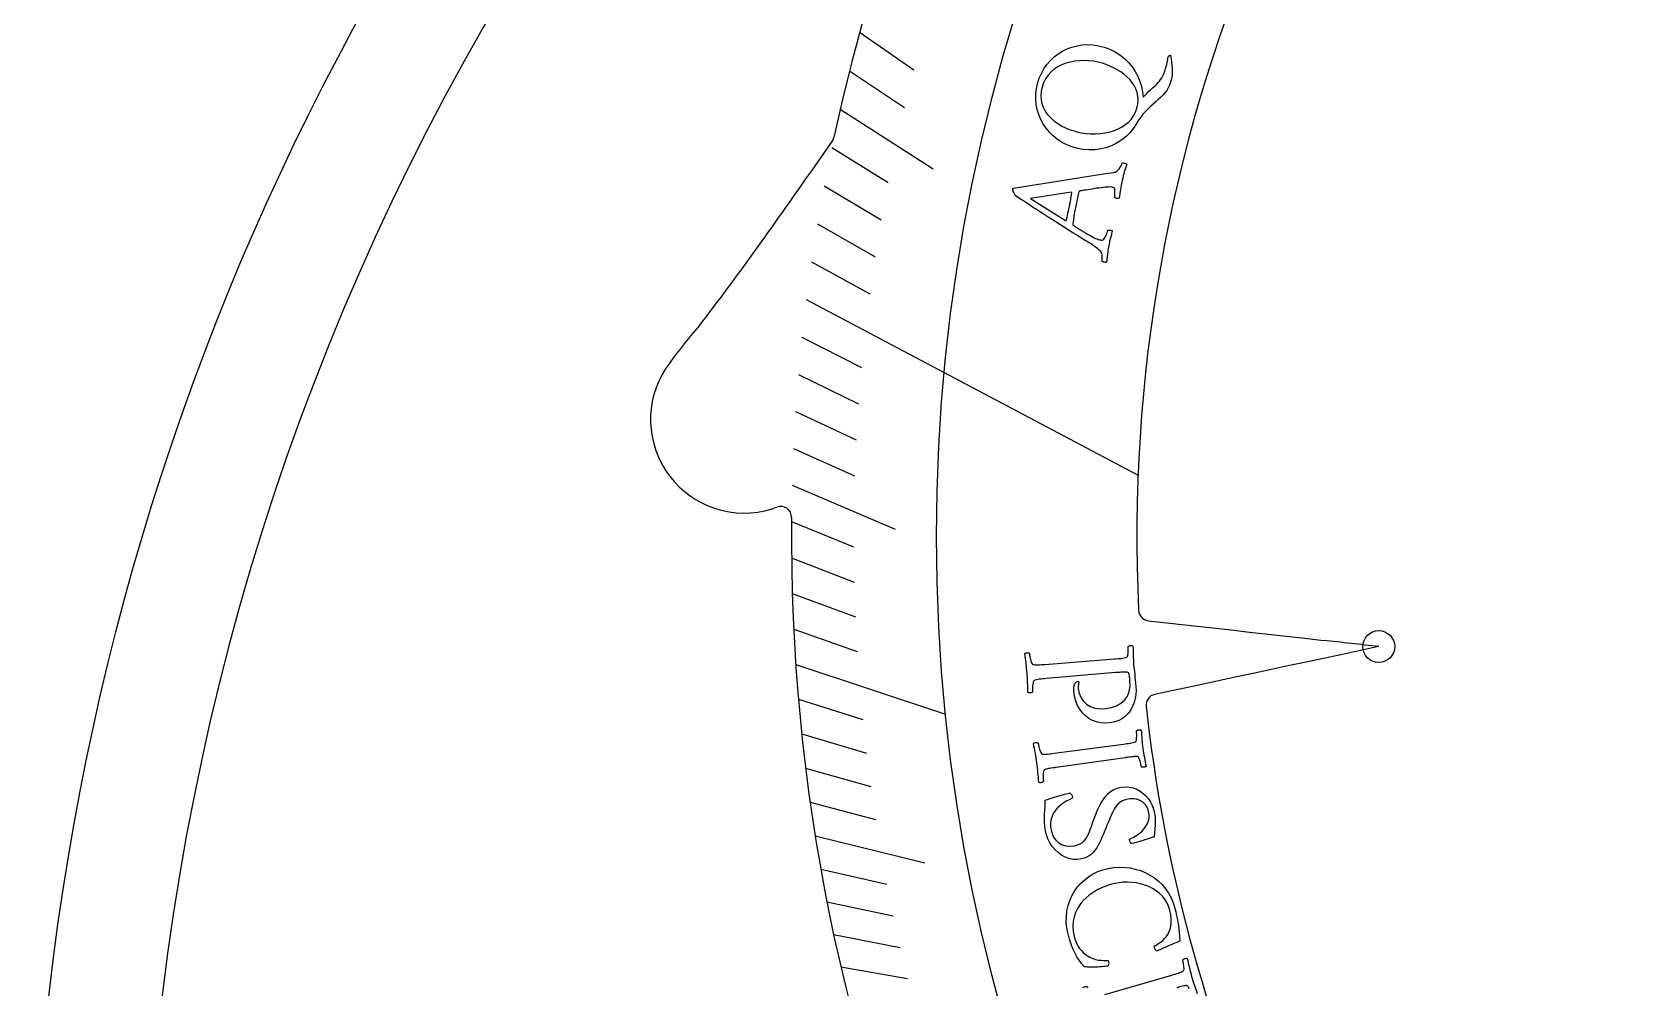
# Model space of a CAD drawing. Header units: millimetres. Extents: x -61 to 61, y -61 to 61.
# Drawn here: x -60.75 to -23.95, y 7.05 to 28.89 of the extents above; entities that cross this region are included whole.
import ezdxf

# ---------------------------------------------------------------- set-up
doc = ezdxf.new("R2010")
doc.units = ezdxf.units.MM
for name, color, linetype in [('CUT_INNER', 6, 'Continuous'), ('CUT_OUTER', 1, 'Continuous'), ('ENGRAVE', 7, 'Continuous'), ('ENGRAVE_FINE', 8, 'Continuous'), ('TEXT', 5, 'Continuous')]:
    doc.layers.add(name, color=color, linetype=linetype)

msp = doc.modelspace()

# ---------------------------------------------------------------- linework, layer by layer
at = {"layer": 'CUT_INNER'}
for points in [[(-42.9649, 25.6717), (-42.4591, 26.3948)], [(-35.2309, 15.439), (-35.0238, 15.4157), (-34.1802, 15.3208), (-33.7584, 15.2734), (-33.3366, 15.226), (-32.9148, 15.1785), (-32.493, 15.1311), (-32.0712, 15.0836), (-31.6494, 15.0362), (-31.2276, 14.9887)], [(-29.9636, 14.8463), (-29.9681, 14.8451), (-30.3773, 14.7579), (-30.7924, 14.6693), (-31.6226, 14.4922), (-32.0377, 14.4036), (-32.4529, 14.3151), (-32.868, 14.2265), (-33.2831, 14.138), (-33.6982, 14.0494), (-34.1134, 13.9608), (-34.9436, 13.7837), (-35.0839, 13.7538)]]:
    msp.add_lwpolyline(points, dxfattribs=at)
for centre, radius, start, end in [((-0.0033, 17.3617), 43.3865, 130.59956, 167.86038), ((-0.0014, 0.0004), 58.1816, 132.98636, 190.254717), ((-0.0034, 17.3605), 35.4893, 157.17395, 182.72063), ((-42.664, 26.5381), 0.25, 325.03002, 347.87109), ((-171.8011, 115.4408), 157.0262, 324.330514, 325.132386), ((-91.1724, 57.5488), 57.7667, 322.252051, 324.346182), ((-35.846, 13.8099), 12.777, 139.04542, 144.60264), ((-44.4729, 20.0382), 2.1386, 146.74545, 287.38062), ((-44.1078, 18.9193), 0.9619, 286.53839, 293.44559), ((-43.6379, 17.8026), 0.25, 359.47419, 110.42975), ((-0.002, 17.3588), 43.3881, 179.41708, 227.30962), ((-35.203, 15.6875), 0.25, 182.63672, 263.58261), ((-162.9714, -1160.1234), 1182.4741, 83.5415478, 83.6031807), ((-35.0317, 13.5093), 0.25, 102.04239, 186.15234), ((-0.0104, 17.3572), 35.4821, 186.26924, 203.70368)]:
    msp.add_arc(centre, radius, start, end, dxfattribs=at)
at = {"layer": 'CUT_OUTER'}
msp.add_circle((0, 0), 60.75, dxfattribs=at)
at = {"layer": 'ENGRAVE'}
for points in [[(-43.0505, 22.7793), (-35.4649, 18.7655)], [(-43.292, 14.441), (-39.867, 13.2985)]]:
    msp.add_lwpolyline(points, dxfattribs=at)
for centre, radius in [((0, 17.3597), 40.0734), ((-29.9621, 14.8464), 0.3645)]:
    msp.add_circle(centre, radius, dxfattribs=at)
at = {"layer": 'ENGRAVE_FINE'}
for points in [[(-41.8306, 28.8889), (-40.5892, 28.0316)], [(-42.0633, 28.0083), (-40.8058, 27.171)], [(-42.2761, 27.1296), (-40.1506, 25.7656)], [(-42.4691, 26.2532), (-41.1803, 25.4565)], [(-42.6427, 25.3796), (-41.3389, 24.6036)], [(-42.7972, 24.5091), (-41.4788, 23.7541)], [(-42.9331, 23.6422), (-41.6003, 22.9083)], [(-43.1499, 21.9207), (-41.7899, 21.2298)], [(-43.2317, 21.0668), (-41.8586, 20.3977)], [(-43.2961, 20.2179), (-41.9105, 19.5709)], [(-43.3435, 19.3744), (-41.9457, 18.7496)], [(-43.3743, 18.5365), (-41.0207, 17.5307)], [(-43.3889, 17.7045), (-41.9681, 17.1248)], [(-43.3876, 16.8788), (-41.9559, 16.3218)], [(-43.3708, 16.0594), (-41.9286, 15.5254)], [(-43.3388, 15.2467), (-41.8867, 14.7359)], [(-43.2308, 13.6423), (-41.7599, 13.1781)], [(-43.1554, 12.8509), (-41.6759, 12.4103)], [(-43.0663, 12.067), (-41.5786, 11.6501)], [(-42.9638, 11.2907), (-41.4683, 10.8977)], [(-42.8482, 10.5222), (-40.3382, 9.9058)], [(-42.7199, 9.7617), (-41.2103, 9.4167)], [(-42.5792, 9.0092), (-41.0632, 8.6884)], [(-42.4264, 8.2648), (-40.9045, 7.9683)], [(-42.2619, 7.5288), (-40.7346, 7.2567)]]:
    msp.add_lwpolyline(points, dxfattribs=at)
at = {"layer": 'TEXT'}
for points in [[(-37.7621, 27.7201), (-37.7235, 27.8387), (-37.6749, 27.9507), (-37.6161, 28.056), (-37.5473, 28.1544), (-37.4698, 28.2447), (-37.3848, 28.3257), (-37.2923, 28.3974), (-37.1924, 28.4598), (-37.0864, 28.5119), (-36.9759, 28.553), (-36.8609, 28.583), (-36.7413, 28.6021), (-36.6184, 28.609), (-36.4936, 28.6023), (-36.3669, 28.5821), (-36.2381, 28.5487), (-36.1094, 28.5016), (-35.9896, 28.4426), (-35.8788, 28.3718), (-35.7768, 28.2895), (-35.6846, 28.198), (-35.6031, 28.0997), (-35.5322, 27.9947), (-35.4719, 27.8829), (-35.423, 27.7667), (-35.3867, 27.648), (-35.3629, 27.527), (-35.3516, 27.4034), (-35.3048, 27.4539), (-35.2602, 27.4997), (-35.2178, 27.5408), (-35.1777, 27.5773), (-35.1397, 27.611), (-35.1036, 27.6438), (-35.0694, 27.6757), (-35.0371, 27.7066), (-35.0066, 27.7384), (-34.9778, 27.7728), (-34.9505, 27.8097), (-34.9248, 27.8492), (-34.9005, 27.8931), (-34.8775, 27.9433), (-34.8556, 27.9997), (-34.8348, 28.0623), (-34.8207, 28.1102), (-34.8091, 28.1534), (-34.8002, 28.192), (-34.7938, 28.226), (-34.7893, 28.2548), (-34.7858, 28.278), (-34.7833, 28.2957), (-34.7819, 28.3077), (-34.7787, 28.3163), (-34.7745, 28.3248), (-34.7694, 28.3333), (-34.7633, 28.3417), (-34.7568, 28.3493), (-34.7503, 28.3552), (-34.7438, 28.3594), (-34.7374, 28.362), (-34.7349, 28.3629), (-34.7321, 28.3632), (-34.7291, 28.3629), (-34.7257, 28.3621), (-34.7116, 28.2821), (-34.6999, 28.2038), (-34.6908, 28.127), (-34.6843, 28.0519), (-34.6825, 27.9772), (-34.6879, 27.9017), (-34.7005, 27.8254), (-34.7201, 27.7482), (-34.7435, 27.6827), (-34.7735, 27.6208), (-34.8101, 27.5624), (-34.8532, 27.5075), (-34.9012, 27.4546), (-34.952, 27.4021), (-35.0057, 27.3501), (-35.0623, 27.2986), (-35.1204, 27.2464), (-35.1786, 27.1924), (-35.237, 27.1367), (-35.2955, 27.0792), (-35.3522, 27.0182), (-35.4054, 26.952), (-35.455, 26.8807), (-35.5009, 26.8044), (-35.5686, 26.6971), (-35.6467, 26.5988), (-35.7353, 26.5096), (-35.8346, 26.4293), (-35.9428, 26.3596), (-36.0582, 26.3021), (-36.181, 26.257), (-36.3111, 26.2242), (-36.4465, 26.2052), (-36.5851, 26.2015), (-36.7268, 26.2133), (-36.8717, 26.2407), (-36.9931, 26.276), (-37.1076, 26.3219), (-37.2151, 26.3785), (-37.3158, 26.4459), (-37.4085, 26.5223), (-37.4925, 26.6059), (-37.5676, 26.6969), (-37.6338, 26.7952), (-37.69, 26.8994), (-37.7352, 27.0082), (-37.7695, 27.1215), (-37.7927, 27.2393), (-37.804, 27.3594), (-37.8027, 27.4796), (-37.7887, 27.5999), (-37.7621, 27.7201)], [(-37.658, 27.6352), (-37.6795, 27.5345), (-37.6876, 27.4383), (-37.6825, 27.3467), (-37.6643, 27.2597), (-37.6349, 27.1777), (-37.5966, 27.1008), (-37.5495, 27.029), (-37.4935, 26.9623), (-37.4303, 26.9008), (-37.3614, 26.8444), (-37.2868, 26.7932), (-37.2066, 26.7471), (-37.1229, 26.7062), (-37.0379, 26.6707), (-36.9515, 26.6406), (-36.8637, 26.6157), (-36.7601, 26.5935), (-36.655, 26.5783), (-36.5483, 26.5702), (-36.4401, 26.5691), (-36.3325, 26.5752), (-36.2278, 26.5887), (-36.126, 26.6098), (-36.027, 26.6382), (-35.9328, 26.6743), (-35.8453, 26.7183), (-35.7645, 26.7702), (-35.6904, 26.8301), (-35.625, 26.8984), (-35.5704, 26.9759), (-35.5267, 27.0625), (-35.4936, 27.1584), (-35.4731, 27.2534), (-35.4654, 27.3444), (-35.4704, 27.4314), (-35.4881, 27.5147), (-35.5167, 27.594), (-35.5543, 27.6695), (-35.601, 27.741), (-35.6566, 27.8087), (-35.7196, 27.8721), (-35.7879, 27.9308), (-35.8618, 27.9847), (-35.9412, 28.0339), (-36.024, 28.0781), (-36.1081, 28.1171), (-36.1935, 28.151), (-36.2801, 28.1797), (-36.3826, 28.2064), (-36.4866, 28.2259), (-36.5924, 28.2383), (-36.6998, 28.2433), (-36.8068, 28.2404), (-36.9115, 28.2292), (-37.0137, 28.2096), (-37.1135, 28.1816), (-37.2087, 28.1449), (-37.2975, 28.0996), (-37.3796, 28.0456), (-37.4551, 27.9829), (-37.5219, 27.9109), (-37.5781, 27.8289), (-37.6235, 27.737), (-37.658, 27.6352)], [(-36.626, 24.1037), (-36.6312, 24.1069), (-36.6468, 24.1165), (-36.6728, 24.1325), (-36.7092, 24.1549), (-36.7545, 24.1827), (-36.8073, 24.2151), (-36.8674, 24.252), (-36.935, 24.2935), (-37.0082, 24.3388), (-37.0853, 24.3871), (-37.1663, 24.4385), (-37.2512, 24.4929), (-37.3387, 24.5492), (-37.4274, 24.6062), (-37.5173, 24.6639), (-37.6085, 24.7222), (-37.6993, 24.7805), (-37.7881, 24.8379), (-37.8749, 24.8943), (-37.9597, 24.9498), (-38.041, 25.0033), (-38.1172, 25.0537), (-38.1883, 25.101), (-38.2543, 25.1452), (-38.2673, 25.1581), (-38.2803, 25.1758), (-38.2933, 25.1981), (-38.3063, 25.2252), (-38.3172, 25.2526), (-38.3243, 25.2761), (-38.3274, 25.2954), (-38.3266, 25.3108), (-38.3258, 25.3142), (-38.3249, 25.3169), (-38.3239, 25.3188), (-38.3228, 25.3199), (-38.3215, 25.321), (-38.3198, 25.3228), (-38.3178, 25.3252), (-38.3154, 25.3283), (-36.2572, 25.6517), (-36.1558, 25.6656), (-36.0798, 25.6762), (-36.0294, 25.6837), (-36.0046, 25.6881), (-35.9827, 25.6947), (-35.9613, 25.7058), (-35.9402, 25.7215), (-35.9195, 25.7418), (-35.9, 25.7645), (-35.8825, 25.7877), (-35.867, 25.8113), (-35.8536, 25.8354), (-35.8425, 25.8576), (-35.834, 25.8755), (-35.8283, 25.8891), (-35.8253, 25.8983), (-35.8135, 25.9019), (-35.7999, 25.9026), (-35.7842, 25.9005), (-35.7666, 25.8956), (-35.75, 25.8898), (-35.7372, 25.8848), (-35.7282, 25.8808), (-35.7231, 25.8777), (-35.7385, 25.8284), (-35.753, 25.7816), (-35.7666, 25.7375), (-35.7793, 25.6959), (-35.7917, 25.6536), (-35.8042, 25.607), (-35.8169, 25.5563), (-35.8298, 25.5014), (-35.8426, 25.4434), (-35.8534, 25.3903), (-35.8624, 25.3421), (-35.8695, 25.2989), (-35.8761, 25.2556), (-35.8835, 25.2071), (-35.8917, 25.1535), (-35.9008, 25.0946), (-35.9107, 25.0903), (-35.923, 25.0886), (-35.9376, 25.0896), (-35.9544, 25.0931), (-35.9709, 25.0984), (-35.9843, 25.1046), (-35.9946, 25.1119), (-36.0018, 25.1201), (-35.9987, 25.1386), (-35.9961, 25.162), (-35.9942, 25.1901), (-35.9928, 25.2231), (-35.9929, 25.2559), (-35.9953, 25.2836), (-35.9999, 25.3062), (-36.0069, 25.3237), (-36.0141, 25.3319), (-36.0245, 25.3388), (-36.038, 25.3446), (-36.0546, 25.3493), (-36.0741, 25.3521), (-36.0999, 25.3532), (-36.1321, 25.3527), (-36.1705, 25.3504), (-36.2136, 25.3469), (-36.2595, 25.3422), (-36.3082, 25.3365), (-36.3598, 25.3297), (-36.4125, 25.3223), (-36.4645, 25.3147), (-36.5158, 25.3069), (-36.5664, 25.2989), (-36.6145, 25.2911), (-36.6582, 25.284), (-36.6974, 25.2776), (-36.7322, 25.2718), (-36.7606, 25.2671), (-36.781, 25.2637), (-36.7932, 25.2616), (-36.7973, 25.261), (-36.7978, 25.2606), (-36.7995, 25.2595), (-36.8023, 25.2577), (-36.8061, 25.2552), (-36.8101, 25.2522), (-36.8131, 25.2491), (-36.8153, 25.2457), (-36.8165, 25.2421), (-36.8243, 25.2134), (-36.8323, 25.1814), (-36.8405, 25.1461), (-36.8489, 25.1075), (-36.8572, 25.0678), (-36.8652, 25.0296), (-36.8728, 24.9927), (-36.8802, 24.9572), (-36.8821, 24.9481), (-36.884, 24.9389), (-36.8858, 24.9297), (-36.8877, 24.9206), (-36.8895, 24.9116), (-36.8913, 24.9031), (-36.8929, 24.8951), (-36.8945, 24.8876), (-36.9051, 24.8346), (-36.9146, 24.7857), (-36.923, 24.7408), (-36.9303, 24.7001), (-36.9373, 24.6585), (-36.9445, 24.6113), (-36.9521, 24.5585), (-36.9601, 24.5), (-36.9601, 24.4979), (-36.9596, 24.4951), (-36.9584, 24.4918), (-36.9567, 24.4879), (-36.9549, 24.4842), (-36.9537, 24.4816), (-36.9529, 24.48), (-36.9526, 24.4795), (-36.9484, 24.4769), (-36.9357, 24.4691), (-36.9145, 24.4561), (-36.8849, 24.4379), (-36.8494, 24.4162), (-36.8107, 24.3924), (-36.7689, 24.3667), (-36.7239, 24.3389), (-36.678, 24.311), (-36.6334, 24.2845), (-36.5902, 24.2595), (-36.5484, 24.236), (-36.5073, 24.2129), (-36.4693, 24.1934), (-36.4344, 24.1776), (-36.4026, 24.1655), (-36.3739, 24.156), (-36.3481, 24.1483), (-36.3254, 24.1423), (-36.3056, 24.138), (-36.2858, 24.1379), (-36.2669, 24.1452), (-36.2486, 24.1599), (-36.2311, 24.1819), (-36.215, 24.208), (-36.2007, 24.2349), (-36.1885, 24.2626), (-36.1782, 24.2911), (-36.1698, 24.3174), (-36.1634, 24.3382), (-36.1591, 24.3535), (-36.1567, 24.3634), (-36.1504, 24.3657), (-36.1404, 24.3668), (-36.1266, 24.3667), (-36.1089, 24.3654), (-36.0908, 24.363), (-36.0754, 24.3598), (-36.0628, 24.3557), (-36.053, 24.3508), (-36.0612, 24.3183), (-36.0689, 24.2883), (-36.076, 24.2608), (-36.0827, 24.2357), (-36.0892, 24.2118), (-36.0956, 24.1879), (-36.102, 24.1641), (-36.1084, 24.1402), (-36.1149, 24.1144), (-36.1216, 24.0846), (-36.1285, 24.051), (-36.1357, 24.0134), (-36.1425, 23.9754), (-36.1481, 23.9405), (-36.1527, 23.9086), (-36.1563, 23.8798), (-36.1593, 23.8525), (-36.1623, 23.8253), (-36.1653, 23.798), (-36.1682, 23.7707), (-36.1715, 23.7416), (-36.1754, 23.7089), (-36.1798, 23.6726), (-36.1849, 23.6328), (-36.191, 23.6306), (-36.2009, 23.63), (-36.2146, 23.631), (-36.2319, 23.6335), (-36.2498, 23.6371), (-36.2651, 23.6411), (-36.2776, 23.6456), (-36.2875, 23.6506), (-36.2852, 23.6698), (-36.284, 23.695), (-36.2839, 23.7262), (-36.2847, 23.7634), (-36.288, 23.8006), (-36.2948, 23.8317), (-36.3053, 23.8568), (-36.3195, 23.8757), (-36.3507, 23.9082), (-36.3842, 23.9391), (-36.4201, 23.9684), (-36.4585, 23.9961), (-36.4986, 24.0229), (-36.5399, 24.0498), (-36.5823, 24.0767), (-36.626, 24.1037)], [(-37.9239, 25.0897), (-37.1217, 24.5848), (-37.1212, 24.5848), (-37.1198, 24.5849), (-37.1174, 24.5851), (-37.114, 24.5852), (-37.1107, 24.5857), (-37.1081, 24.5865), (-37.1065, 24.5877), (-37.1057, 24.5894), (-37.0968, 24.6258), (-37.0874, 24.6657), (-37.0775, 24.7091), (-37.0671, 24.756), (-37.057, 24.8022), (-37.0481, 24.8437), (-37.0403, 24.8803), (-37.0337, 24.9121), (-37.0255, 24.9535), (-37.0181, 24.9928), (-37.0116, 25.0302), (-37.0059, 25.0656), (-37.0004, 25.1008), (-36.9946, 25.1376), (-36.9884, 25.176), (-36.9819, 25.216), (-36.9817, 25.2195), (-36.9829, 25.2225), (-36.9853, 25.2251), (-36.989, 25.2272), (-36.9928, 25.2288), (-36.9955, 25.23), (-36.9972, 25.2307), (-36.9977, 25.2309)], [(-36.1002, 13.1052), (-36.2095, 13.0986), (-36.3133, 13.1054), (-36.4117, 13.1257), (-36.5047, 13.1595), (-36.5908, 13.2058), (-36.6684, 13.2634), (-36.7376, 13.3325), (-36.7982, 13.4129), (-36.849, 13.5034), (-36.8886, 13.6026), (-36.9171, 13.7105), (-36.9343, 13.8269), (-36.9354, 13.8432), (-36.9357, 13.862), (-36.9353, 13.8832), (-36.9342, 13.9068), (-36.9321, 13.9305), (-36.9288, 13.952), (-36.9243, 13.9712), (-36.9187, 13.9881), (-36.9145, 13.9932), (-36.9088, 14.0004), (-36.9016, 14.0096), (-36.8929, 14.0208), (-36.8825, 14.0317), (-36.8701, 14.04), (-36.8559, 14.0455), (-36.8397, 14.0484), (-36.8299, 14.0481), (-36.8231, 14.0451), (-36.8195, 14.0395), (-36.819, 14.0313), (-36.8215, 14.0157), (-36.8243, 13.9996), (-36.8272, 13.9829), (-36.8303, 13.9658), (-36.8328, 13.948), (-36.8341, 13.9294), (-36.8341, 13.91), (-36.8328, 13.8897), (-36.8132, 13.7842), (-36.7754, 13.6895), (-36.7196, 13.6058), (-36.6457, 13.5333), (-36.5558, 13.4766), (-36.4519, 13.4406), (-36.3341, 13.4251), (-36.2024, 13.43), (-36.0716, 13.4536), (-35.9566, 13.4939), (-35.8572, 13.5508), (-35.7734, 13.6244), (-35.7088, 13.7142), (-35.6666, 13.8204), (-35.6469, 13.9429), (-35.6494, 14.082), (-35.6514, 14.1005), (-35.6542, 14.1233), (-35.6578, 14.1504), (-35.6623, 14.1817), (-35.6683, 14.2116), (-35.6765, 14.2342), (-35.687, 14.2494), (-35.6996, 14.2574), (-35.7203, 14.2621), (-35.7468, 14.2648), (-35.7791, 14.2653), (-35.8172, 14.2638), (-35.8583, 14.261), (-35.8996, 14.258), (-35.9412, 14.2548), (-35.9829, 14.2513), (-37.5667, 14.1145), (-37.6079, 14.1108), (-37.6476, 14.107), (-37.6859, 14.1031), (-37.7227, 14.0991), (-37.757, 14.0943), (-37.7879, 14.0881), (-37.8153, 14.0805), (-37.8392, 14.0715), (-37.8479, 14.0639), (-37.8556, 14.0506), (-37.8623, 14.0315), (-37.868, 14.0066), (-37.8726, 13.9786), (-37.8759, 13.9499), (-37.8779, 13.9206), (-37.8787, 13.8907), (-37.8786, 13.8628), (-37.8783, 13.8395), (-37.8776, 13.8209), (-37.8767, 13.807), (-37.8852, 13.8009), (-37.8967, 13.7958), (-37.9112, 13.7917), (-37.9287, 13.7884), (-37.9463, 13.7869), (-37.9612, 13.7878), (-37.9735, 13.7912), (-37.9832, 13.797), (-37.9849, 13.8549), (-37.9866, 13.9116), (-37.9883, 13.967), (-37.9901, 14.0212), (-37.9923, 14.0751), (-37.9952, 14.1297), (-37.9988, 14.185), (-38.0031, 14.2409), (-38.0078, 14.2953), (-38.0133, 14.3499), (-38.0194, 14.4047), (-38.0261, 14.4597), (-38.0333, 14.5152), (-38.0407, 14.5714), (-38.0483, 14.6283), (-38.0561, 14.686), (-38.0475, 14.6933), (-38.0359, 14.6986), (-38.0213, 14.7019), (-38.0037, 14.7033), (-37.986, 14.703), (-37.971, 14.7012), (-37.9588, 14.698), (-37.9494, 14.6935), (-37.948, 14.6796), (-37.9457, 14.6611), (-37.9422, 14.6381), (-37.9377, 14.6106), (-37.9321, 14.5811), (-37.9253, 14.5521), (-37.9173, 14.5238), (-37.9082, 14.496), (-37.8984, 14.4718), (-37.8887, 14.4542), (-37.879, 14.4431), (-37.8693, 14.4386), (-37.8442, 14.4336), (-37.816, 14.4306), (-37.7845, 14.4295), (-37.7498, 14.4304), (-37.7129, 14.4324), (-37.6745, 14.4348), (-37.6347, 14.4375), (-37.5935, 14.4406), (-36.0048, 14.564), (-35.9635, 14.5673), (-35.9234, 14.5707), (-35.8845, 14.5743), (-35.8468, 14.5781), (-35.8116, 14.5825), (-35.78, 14.5883), (-35.7522, 14.5954), (-35.728, 14.6038), (-35.7177, 14.6095), (-35.7093, 14.6213), (-35.7027, 14.6391), (-35.6981, 14.6629), (-35.6947, 14.69), (-35.6921, 14.7174), (-35.6902, 14.7453), (-35.689, 14.7735), (-35.6884, 14.7998), (-35.6882, 14.8217), (-35.6883, 14.8392), (-35.6889, 14.8523), (-35.6802, 14.8578), (-35.6685, 14.8624), (-35.6539, 14.8661), (-35.6364, 14.8688), (-35.6188, 14.8699), (-35.6038, 14.8688), (-35.5916, 14.8654), (-35.5821, 14.8598), (-35.5803, 14.8055), (-35.5787, 14.7519), (-35.5773, 14.6989), (-35.5761, 14.6466), (-35.5746, 14.5947), (-35.5724, 14.5432), (-35.5694, 14.4919), (-35.5656, 14.4409), (-35.5609, 14.3873), (-35.5555, 14.3316), (-35.5493, 14.274), (-35.5424, 14.2144), (-35.5351, 14.1516), (-35.5278, 14.0845), (-35.5204, 14.013), (-35.513, 13.9372), (-35.5087, 13.8435), (-35.5142, 13.7508), (-35.5294, 13.6591), (-35.5543, 13.5683), (-35.5887, 13.4813), (-35.6326, 13.4008), (-35.686, 13.3268), (-35.7488, 13.2594), (-35.8215, 13.2016), (-35.9043, 13.1566), (-35.9972, 13.1244), (-36.1002, 13.1052)], [(-35.3552, 12.518), (-35.3476, 12.466), (-35.3394, 12.4149), (-35.3305, 12.3645), (-35.321, 12.3149), (-35.311, 12.2652), (-35.3011, 12.2143), (-35.2912, 12.1622), (-35.2813, 12.109), (-35.2893, 12.1015), (-35.3005, 12.0956), (-35.3149, 12.0913), (-35.3323, 12.0885), (-35.35, 12.0874), (-35.3651, 12.0878), (-35.3774, 12.0898), (-35.3871, 12.0933), (-35.3894, 12.1063), (-35.3931, 12.1238), (-35.3981, 12.1457), (-35.4045, 12.172), (-35.4119, 12.2), (-35.4198, 12.227), (-35.4283, 12.253), (-35.4373, 12.278), (-35.4469, 12.2997), (-35.4572, 12.3158), (-35.468, 12.3262), (-35.4796, 12.3311), (-35.5006, 12.333), (-35.5243, 12.3335), (-35.5507, 12.3324), (-35.5798, 12.3298), (-35.6109, 12.3262), (-35.6433, 12.3222), (-35.6772, 12.3178), (-35.7124, 12.3129), (-35.7181, 12.3121), (-35.7238, 12.3113), (-35.7295, 12.3105), (-35.7352, 12.3097), (-35.7408, 12.3089), (-35.7465, 12.3081), (-35.7522, 12.3073), (-35.7579, 12.3065), (-37.3357, 12.0835), (-37.3414, 12.0827), (-37.347, 12.0819), (-37.3527, 12.0811), (-37.3584, 12.0803), (-37.3641, 12.0795), (-37.3697, 12.0787), (-37.3754, 12.0779), (-37.3811, 12.0771), (-37.4162, 12.072), (-37.4496, 12.067), (-37.4813, 12.0619), (-37.5114, 12.0568), (-37.5392, 12.0512), (-37.5642, 12.0449), (-37.5865, 12.0377), (-37.6059, 12.0297), (-37.6142, 12.0217), (-37.6212, 12.0079), (-37.6269, 11.9885), (-37.6312, 11.9634), (-37.6343, 11.935), (-37.636, 11.9058), (-37.6363, 11.8758), (-37.6353, 11.8451), (-37.6336, 11.8164), (-37.6319, 11.7926), (-37.6302, 11.7737), (-37.6285, 11.7597), (-37.6367, 11.7532), (-37.6479, 11.7475), (-37.6622, 11.7426), (-37.6794, 11.7384), (-37.6969, 11.7359), (-37.7119, 11.736), (-37.7244, 11.7387), (-37.7343, 11.744), (-37.7391, 11.8017), (-37.7439, 11.8582), (-37.7487, 11.9135), (-37.7534, 11.9675), (-37.7585, 12.0212), (-37.7644, 12.0756), (-37.7709, 12.1305), (-37.7782, 12.1861), (-37.786, 12.2403), (-37.7944, 12.2949), (-37.8035, 12.3499), (-37.8134, 12.4053), (-37.8237, 12.4612), (-37.8342, 12.5175), (-37.8449, 12.5743), (-37.8558, 12.6316), (-37.8476, 12.6393), (-37.8363, 12.6453), (-37.8219, 12.6494), (-37.8044, 12.6517), (-37.7867, 12.6523), (-37.7716, 12.6514), (-37.7593, 12.6489), (-37.7496, 12.6448), (-37.7475, 12.6309), (-37.7441, 12.6122), (-37.7393, 12.5889), (-37.7333, 12.5608), (-37.7259, 12.5307), (-37.7175, 12.5016), (-37.7079, 12.4734), (-37.6973, 12.446), (-37.6863, 12.4224), (-37.6756, 12.4053), (-37.6653, 12.3948), (-37.6554, 12.3908), (-37.6301, 12.3872), (-37.6017, 12.3857), (-37.5702, 12.3863), (-37.5356, 12.3891), (-37.4988, 12.3931), (-37.4606, 12.3976), (-37.421, 12.4024), (-37.3801, 12.4078), (-35.8004, 12.617), (-35.7593, 12.6226), (-35.7194, 12.6282), (-35.6808, 12.6339), (-35.6434, 12.6397), (-35.6085, 12.646), (-35.5773, 12.6535), (-35.5499, 12.6621), (-35.5262, 12.6718), (-35.5162, 12.6781), (-35.5084, 12.6903), (-35.5028, 12.7084), (-35.4995, 12.7325), (-35.4976, 12.7598), (-35.4965, 12.7877), (-35.4962, 12.8161), (-35.4967, 12.8452), (-35.4976, 12.8723), (-35.4986, 12.8947), (-35.4997, 12.9125), (-35.501, 12.9257), (-35.4926, 12.9317), (-35.4812, 12.9369), (-35.4669, 12.9413), (-35.4495, 12.945), (-35.432, 12.947), (-35.417, 12.9467), (-35.4046, 12.944), (-35.3949, 12.9389), (-35.3901, 12.8847), (-35.3855, 12.8309), (-35.3812, 12.7775), (-35.3771, 12.7245), (-35.3727, 12.6721), (-35.3676, 12.6202), (-35.3617, 12.5688), (-35.3552, 12.518)], [(-35.0908, 11.0445), (-35.082, 10.9911), (-35.0757, 10.9422), (-35.0718, 10.8977), (-35.0703, 10.8576), (-35.0706, 10.8193), (-35.0719, 10.7804), (-35.0743, 10.7408), (-35.0778, 10.7005), (-35.0817, 10.6574), (-35.0856, 10.6094), (-35.0895, 10.5565), (-35.0934, 10.4987), (-35.1632, 10.4745), (-35.2344, 10.4511), (-35.307, 10.4285), (-35.381, 10.4069), (-35.451, 10.3871), (-35.5116, 10.3704), (-35.5628, 10.3566), (-35.6047, 10.3459), (-35.6135, 10.3444), (-35.622, 10.3472), (-35.6301, 10.3544), (-35.6378, 10.3658), (-35.6446, 10.3789), (-35.65, 10.3909), (-35.6539, 10.4017), (-35.6564, 10.4113), (-35.6578, 10.4236), (-35.6571, 10.4348), (-35.6542, 10.445), (-35.6492, 10.4543), (-35.6151, 10.4665), (-35.5789, 10.483), (-35.5405, 10.5036), (-35.5, 10.5283), (-35.4593, 10.5567), (-35.4201, 10.5882), (-35.3824, 10.6229), (-35.3464, 10.6607), (-35.3131, 10.7013), (-35.2839, 10.7444), (-35.2587, 10.7898), (-35.2376, 10.8377), (-35.2222, 10.8877), (-35.214, 10.9392), (-35.2131, 10.9924), (-35.2195, 11.0473), (-35.2356, 11.1147), (-35.2583, 11.1731), (-35.2875, 11.2225), (-35.3234, 11.2629), (-35.3639, 11.2957), (-35.4071, 11.322), (-35.4532, 11.3418), (-35.5019, 11.3552), (-35.5515, 11.3632), (-35.5998, 11.3667), (-35.6469, 11.3658), (-35.6927, 11.3604), (-35.7624, 11.3439), (-35.8243, 11.319), (-35.8785, 11.2858), (-35.9249, 11.244), (-35.9656, 11.1958), (-36.0026, 11.1428), (-36.0357, 11.0852), (-36.0651, 11.023), (-36.0927, 10.9582), (-36.1206, 10.8929), (-36.1489, 10.8273), (-36.1774, 10.7612), (-36.198, 10.7104), (-36.2194, 10.657), (-36.2418, 10.6009), (-36.2651, 10.5422), (-36.2898, 10.4824), (-36.3164, 10.4231), (-36.345, 10.3642), (-36.3756, 10.3059), (-36.4091, 10.2497), (-36.4464, 10.1975), (-36.4877, 10.1492), (-36.5328, 10.1049), (-36.5824, 10.0662), (-36.6372, 10.0346), (-36.6969, 10.0103), (-36.7618, 9.9931), (-36.8596, 9.9807), (-36.9543, 9.9835), (-37.0459, 10.0015), (-37.1344, 10.0347), (-37.2179, 10.0807), (-37.2945, 10.1366), (-37.3641, 10.2025), (-37.4267, 10.2783), (-37.4806, 10.3616), (-37.5243, 10.4497), (-37.5576, 10.5425), (-37.5806, 10.6399), (-37.5946, 10.7336), (-37.6028, 10.8265), (-37.6054, 10.9186), (-37.6023, 11.0098), (-37.5967, 11.0982), (-37.5922, 11.1817), (-37.5885, 11.2602), (-37.5859, 11.3338), (-37.532, 11.3539), (-37.4761, 11.3735), (-37.4182, 11.3927), (-37.3583, 11.4114), (-37.2993, 11.4291), (-37.2438, 11.4452), (-37.1919, 11.4598), (-37.1437, 11.4728), (-37.1016, 11.4837), (-37.0684, 11.492), (-37.0439, 11.4977), (-37.0282, 11.5008), (-37.0175, 11.4924), (-37.0075, 11.4832), (-36.998, 11.4732), (-36.9892, 11.4624), (-36.9814, 11.451), (-36.9753, 11.439), (-36.9708, 11.4265), (-36.9678, 11.4136), (-36.9675, 11.3979), (-36.9719, 11.3848), (-36.9811, 11.3744), (-36.9951, 11.3666), (-37.0228, 11.3547), (-37.0549, 11.3389), (-37.0916, 11.3192), (-37.1326, 11.2956), (-37.1758, 11.2679), (-37.2191, 11.2357), (-37.2623, 11.199), (-37.3055, 11.1579), (-37.3462, 11.1122), (-37.3819, 11.0618), (-37.4127, 11.0067), (-37.4385, 10.947), (-37.457, 10.8822), (-37.466, 10.8118), (-37.4654, 10.7359), (-37.4551, 10.6545), (-37.432, 10.5689), (-37.395, 10.4917), (-37.3441, 10.4232), (-37.2794, 10.3634), (-37.2033, 10.3174), (-37.1183, 10.2905), (-37.0245, 10.2827), (-36.922, 10.2937), (-36.8501, 10.312), (-36.7883, 10.3373), (-36.7366, 10.3697), (-36.6949, 10.409), (-36.6602, 10.4541), (-36.6292, 10.5038), (-36.6019, 10.5579), (-36.5783, 10.6166), (-36.5561, 10.6787), (-36.5334, 10.743), (-36.5099, 10.8094), (-36.4858, 10.878), (-36.4556, 10.955), (-36.4233, 11.0333), (-36.389, 11.1131), (-36.3525, 11.1942), (-36.3122, 11.2733), (-36.2663, 11.3473), (-36.2148, 11.416), (-36.1578, 11.4795), (-36.0939, 11.5345), (-36.0218, 11.578), (-35.9415, 11.6099), (-35.8531, 11.6304), (-35.7572, 11.6393), (-35.6657, 11.6347), (-35.5784, 11.6167), (-35.4956, 11.5853), (-35.4184, 11.543), (-35.3481, 11.4921), (-35.2848, 11.4326), (-35.2283, 11.3645), (-35.18, 11.2902), (-35.141, 11.2122), (-35.1113, 11.1303), (-35.0908, 11.0445)], [(-34.6243, 8.8665), (-34.6041, 8.7804), (-34.585, 8.692), (-34.567, 8.6011), (-34.5501, 8.5078), (-34.5354, 8.4126), (-34.524, 8.3156), (-34.5158, 8.2171), (-34.5109, 8.1169), (-34.5154, 8.1148), (-34.529, 8.1087), (-34.5516, 8.0985), (-34.5832, 8.0842), (-34.621, 8.0674), (-34.6619, 8.0494), (-34.706, 8.0303), (-34.7533, 8.0101), (-34.801, 7.9898), (-34.8464, 7.9703), (-34.8896, 7.9516), (-34.9306, 7.9337), (-34.9663, 7.9182), (-34.994, 7.9066), (-35.0135, 7.8988), (-35.025, 7.8948), (-35.0323, 7.8928), (-35.0407, 7.8944), (-35.05, 7.8996), (-35.0603, 7.9083), (-35.0702, 7.9193), (-35.0783, 7.9313), (-35.0848, 7.9442), (-35.0895, 7.9581), (-35.092, 7.9704), (-35.0929, 7.9821), (-35.0922, 7.9933), (-35.0899, 8.004), (-35.0681, 8.015), (-35.0414, 8.0299), (-35.0098, 8.0487), (-34.9734, 8.0714), (-34.9347, 8.0989), (-34.8965, 8.1319), (-34.8587, 8.1704), (-34.8214, 8.2145), (-34.787, 8.2646), (-34.7581, 8.3216), (-34.7345, 8.3853), (-34.7163, 8.4558), (-34.706, 8.534), (-34.7064, 8.6206), (-34.7173, 8.7158), (-34.7387, 8.8196), (-34.7673, 8.9118), (-34.8059, 8.9969), (-34.8546, 9.075), (-34.9135, 9.1462), (-34.9808, 9.2103), (-35.0546, 9.2672), (-35.1349, 9.317), (-35.2218, 9.3597), (-35.3133, 9.395), (-35.4074, 9.4229), (-35.5042, 9.4433), (-35.6038, 9.4562), (-35.7039, 9.4616), (-35.8026, 9.4595), (-35.8999, 9.4499), (-35.9958, 9.4328), (-36.1009, 9.4059), (-36.2035, 9.372), (-36.3036, 9.3311), (-36.4011, 9.2831), (-36.494, 9.2283), (-36.5802, 9.1669), (-36.6598, 9.099), (-36.7327, 9.0244), (-36.7971, 8.9436), (-36.8512, 8.8569), (-36.8949, 8.7645), (-36.9284, 8.6662), (-36.9493, 8.5625), (-36.9559, 8.4539), (-36.9479, 8.3404), (-36.9253, 8.2221), (-36.9018, 8.1412), (-36.8732, 8.0685), (-36.8395, 8.0038), (-36.801, 7.9472), (-36.7594, 7.8975), (-36.7166, 7.8533), (-36.6728, 7.8148), (-36.628, 7.782), (-36.5653, 7.7445), (-36.5018, 7.7153), (-36.4375, 7.6945), (-36.3724, 7.682), (-36.3092, 7.675), (-36.2507, 7.6707), (-36.1969, 7.6693), (-36.1478, 7.6705), (-36.1387, 7.6401), (-36.1354, 7.6096), (-36.138, 7.5789), (-36.1465, 7.5482), (-36.1628, 7.5446), (-36.1861, 7.5409), (-36.2162, 7.5371), (-36.2533, 7.5331), (-36.2947, 7.5292), (-36.3378, 7.5256), (-36.3828, 7.5223), (-36.4296, 7.5192), (-36.4761, 7.5169), (-36.5202, 7.5158), (-36.5619, 7.5158), (-36.6012, 7.517), (-36.636, 7.5194), (-36.6642, 7.5231), (-36.6858, 7.5281), (-36.7008, 7.5344), (-36.7596, 7.6018), (-36.8145, 7.6759), (-36.8655, 7.7568), (-36.9126, 7.8443), (-36.9561, 7.9399), (-36.9963, 8.045), (-37.0331, 8.1595), (-37.0663, 8.2835), (-37.0929, 8.4184), (-37.1057, 8.5505), (-37.1048, 8.6796), (-37.0903, 8.8057), (-37.0636, 8.9273), (-37.0258, 9.0428), (-36.977, 9.1522), (-36.9174, 9.2555), (-36.8482, 9.3515), (-36.7706, 9.4391), (-36.6847, 9.5183), (-36.5907, 9.5892), (-36.4896, 9.6507), (-36.3826, 9.7018), (-36.2697, 9.7426), (-36.1511, 9.7732), (-36.0229, 9.7942), (-35.8963, 9.8032), (-35.7713, 9.8003), (-35.6479, 9.7856), (-35.5276, 9.7601), (-35.4117, 9.7247), (-35.3001, 9.6796), (-35.1929, 9.6247), (-35.0917, 9.5604), (-34.9983, 9.487), (-34.9127, 9.4045), (-34.8347, 9.3128), (-34.7659, 9.2128), (-34.708, 9.1052), (-34.6608, 8.9898), (-34.6243, 8.8665)]]:
    msp.add_lwpolyline(points, close=True, dxfattribs=at)
for points in [[(-36.2258, 6.8964), (-34.6949, 7.3386), (-34.6551, 7.3502), (-34.6165, 7.3617), (-34.5792, 7.3731), (-34.543, 7.3843), (-34.5094, 7.3958), (-34.4797, 7.4079), (-34.4539, 7.4204), (-34.432, 7.4336), (-34.423, 7.4413), (-34.4171, 7.4545), (-34.4143, 7.4732), (-34.4146, 7.4975), (-34.4168, 7.5248), (-34.4199, 7.5526), (-34.4238, 7.5808), (-34.4286, 7.6094), (-34.4335, 7.636), (-34.4378, 7.6581), (-34.4416, 7.6755), (-34.4449, 7.6883), (-34.4374, 7.6955), (-34.427, 7.7024), (-34.4134, 7.7089), (-34.3968, 7.7151), (-34.3798, 7.7198), (-34.3649, 7.7217), (-34.3523, 7.7208), (-34.3418, 7.7173), (-34.3291, 7.6644), (-34.3165, 7.6118), (-34.3043, 7.5597), (-34.2923, 7.5079), (-34.2802, 7.4567), (-34.2674, 7.4061), (-34.254, 7.3562), (-34.2399, 7.3069), (-34.2399, 7.3069), (-34.2027, 7.1835), (-34.1618, 7.0546), (-34.1172, 6.9201)], [(-36.7296, 7.0468), (-36.7227, 7.0557), (-36.7124, 7.0633), (-36.6987, 7.0695), (-36.6818, 7.0744), (-36.6643, 7.0777), (-36.6493, 7.079), (-36.6367, 7.0783), (-36.6266, 7.0758), (-36.6224, 7.0623), (-36.6162, 7.0444)], [(-34.2965, 7.0268), (-34.3073, 7.0508), (-34.3183, 7.0714), (-34.329, 7.0863), (-34.3395, 7.0956), (-34.3498, 7.0992), (-34.3708, 7.098), (-34.3944, 7.0949), (-34.4203, 7.09), (-34.4486, 7.0831), (-34.4784, 7.075), (-34.5085, 7.0666), (-34.5391, 7.0579), (-34.57, 7.0488), (-34.5821, 7.0452)]]:
    msp.add_lwpolyline(points, dxfattribs=at)

doc.saveas('drawing.dxf')
